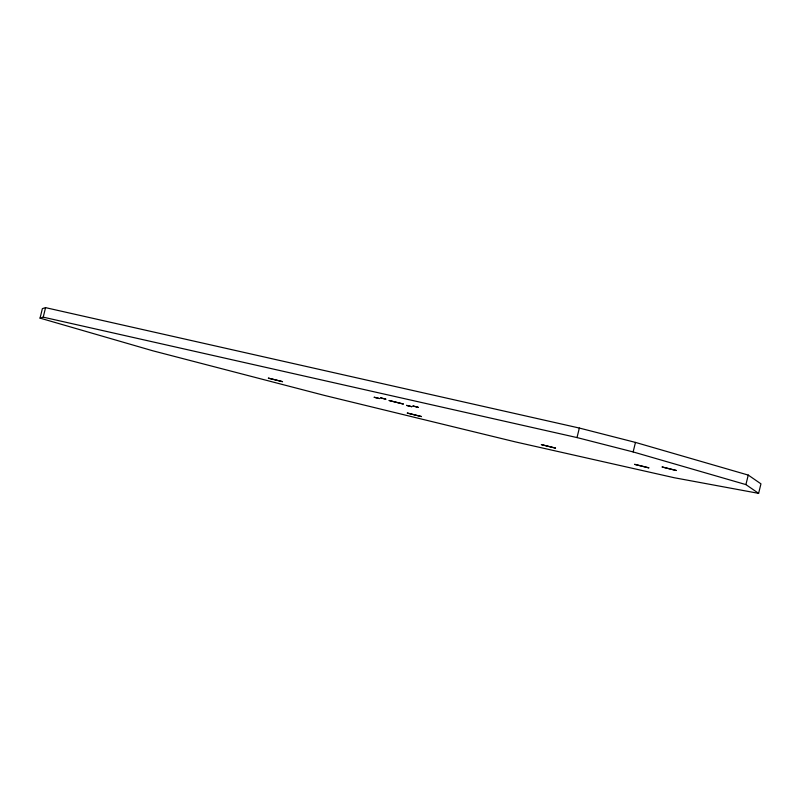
<?xml version="1.0" encoding="UTF-8"?>
<svg xmlns="http://www.w3.org/2000/svg" width="801" height="801" viewBox="0 0 801 801"><rect width="100%" height="100%" fill="white"/><g stroke="black" fill="none" stroke-linecap="round" stroke-linejoin="round"><path stroke-width="1.2" d="M40.05 318.127L42.383 308.615L45.567 307.644L579.343 428.054L635.473 442.412L748.254 475.083L760.95 483.844L758.617 493.356L674.192 477.726L515.273 441.872L324.445 395.414L152.831 350.798L40.05 318.127L43.224 317.156L577.01 437.576L633.14 451.934L745.911 484.595L758.617 493.356M43.224 317.156L45.567 307.644M577.01 437.576L579.343 428.054M633.14 451.934L635.473 442.412M745.911 484.595L748.254 475.083M268.395 378.152L282.513 381.646L268.395 378.152M374.227 397.266L379.404 398.548L374.227 397.266M380.625 397.887L385.802 399.158L380.625 397.887M389.166 400.52L403.283 404.014L389.166 400.52M406.568 405.396L411.754 406.678L406.568 405.396M412.976 406.007L418.152 407.288L412.976 406.007M407.329 413.066L421.456 416.56L407.329 413.066M541.396 444.615L555.524 448.109L541.396 444.615M634.682 464.36L648.8 467.844L634.682 464.36M662.177 466.993L676.294 470.487L662.177 466.993"/></g></svg>
